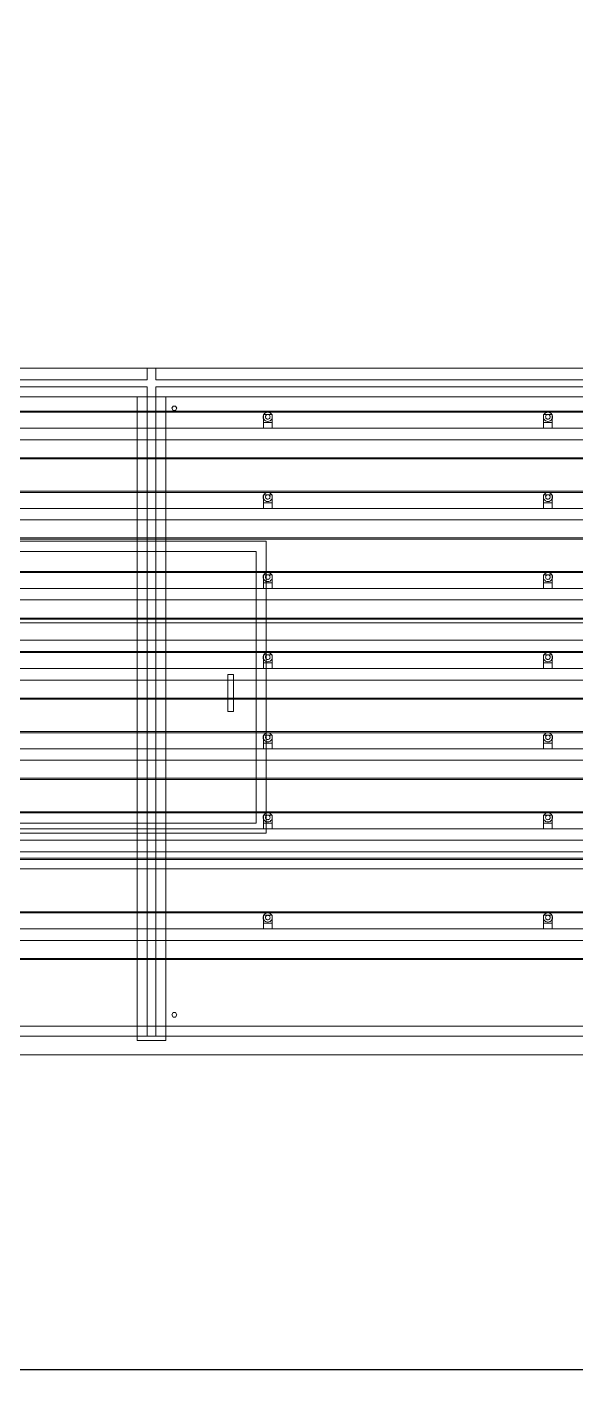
# Model space of a CAD drawing. Header units: millimetres. Extents: x -191664 to 191490, y -197311 to 10263.
# Drawn here: x 9003 to 10923, y -126740 to -122008 of the extents above; entities that cross this region are included whole.
import ezdxf

# ---------------------------------------------------------------- set-up
doc = ezdxf.new("R2010")
doc.units = ezdxf.units.MM
for name, color, linetype, lineweight in [('COTAS_O', 1, 'Continuous', 0), ('DET_secador_lateral', 7, 'Continuous', 0), ('R15_COTAS_TRANSPORTE_P', 1, 'Continuous', 0)]:
    doc.layers.add(name, color=color, linetype=linetype, lineweight=lineweight)
doc.dimstyles.new('PLANTA_20', dxfattribs={"dimtxt": 50, "dimasz": 30, "dimexe": 30, "dimexo": 16, "dimgap": 20, "dimtad": 1, "dimtih": 1, "dimtoh": 1, "dimdec": 1, "dimzin": 0, "dimdsep": 46, "dimcen": 0.09, "dimadec": 0, "dimazin": 0, "dimtfac": 1, "dimtdec": 4, "dimtofl": 0, "dimtmove": 0, "dimatfit": 3, "dimfxl": 1, "dimtolj": 1, "dimtzin": 0, "dimarcsym": 0})

# ---------------------------------------------------------------- blocks, each defined once
blk = doc.blocks.new('*D87')
at = {"layer": 'COTAS_O', "color": 0, "lineweight": -2, "transparency": 16777216}
for p, q in [((1104.7, -126216), (1104.7, -126730)), ((21104.7, -126216), (21104.7, -126730)), ((1134.7, -126700), (21074.7, -126700))]:
    blk.add_line(p, q, dxfattribs=at)
at = {"layer": 'COTAS_O', "color": 0, "transparency": 16777216}
for points in [[(1134.7, -126695), (1134.7, -126705), (1104.7, -126700)], [(21074.7, -126695), (21074.7, -126705), (21104.7, -126700)]]:
    blk.add_solid(points, dxfattribs=at)
at = {"layer": 'Defpoints', "color": 0, "transparency": 16777216}
for p in [(1104.7, -126200), (21104.7, -126200), (21104.7, -126700)]:
    blk.add_point(p, dxfattribs=at)
blk = doc.blocks.new('*D133')
at = {"layer": 'Defpoints', "color": 0, "transparency": 16777216}
for p in [(439.7, -194148), (217.9, -194406.1), (-500, -194490), (-500, -194490), (500, -194490)]:
    blk.add_point(p, dxfattribs=at)
at = {"layer": 'R15_COTAS_TRANSPORTE_P', "color": 0, "lineweight": -2, "transparency": 16777216}
blk.add_arc((-500, -194490), 722.8, 2.3783, 17.6217, dxfattribs=at)
at = {"layer": 'R15_COTAS_TRANSPORTE_P', "color": 0, "transparency": 16777216}
for points in [[(184.1, -194272.8), (193.6, -194269.6), (179.2, -194242.8)], [(227.1, -194459.9), (217.2, -194460.1), (222.8, -194490)]]:
    blk.add_solid(points, dxfattribs=at)

msp = doc.modelspace()

# ---------------------------------------------------------------- linework, layer by layer
at = {"layer": 'DET_secador_lateral', "color": 251, "true_color": 0x536a64}
for p, q in [((1104.71, -123200), (21104.71, -123200)), ((1104.71, -123300), (21104.71, -123300)), ((9388.05, -123300), (9488.05, -123300)), ((9388.05, -123300), (9388.05, -125550)), ((9488.05, -125550), (9488.05, -123300)), ((8869.71, -123805), (9839.71, -123805)), ((9839.71, -124825), (9839.71, -123805)), ((1104.71, -124090), (21104.71, -124090)), ((1104.71, -124150), (21104.71, -124150)), ((8869.71, -124825), (9839.71, -124825)), ((1104.71, -124890), (21104.71, -124890)), ((1104.71, -124950), (21104.71, -124950)), ((1104.71, -125500), (21104.71, -125500)), ((9388.05, -125550), (9488.05, -125550)), ((1104.71, -125600), (21104.71, -125600))]:
    msp.add_line(p, q, dxfattribs=at)
at = {"layer": 'DET_secador_lateral', "color": 9, "true_color": 0xb8c6c1}
for p, q in [((7786.38, -123200), (9423.05, -123200)), ((9423.05, -123240), (9423.05, -123200)), ((9453.05, -123200), (11089.71, -123200)), ((9453.05, -123200), (9453.05, -123240)), ((7786.38, -123240), (9423.05, -123240)), ((9453.05, -123240), (11089.71, -123240)), ((8904.71, -123840), (9804.71, -123840)), ((9804.71, -124790), (9804.71, -123840)), ((8904.71, -124790), (9804.71, -124790)), ((1104.71, -125535), (20854.71, -125535)), ((1104.71, -125600), (20854.71, -125600))]:
    msp.add_line(p, q, dxfattribs=at)
at = {"layer": 'DET_secador_lateral', "color": 254, "true_color": 0xd8e0dc}
for p, q in [((7786.38, -123265), (9423.05, -123265)), ((9423.05, -125535), (9423.05, -123265)), ((9453.05, -123265), (11089.71, -123265)), ((9453.05, -123265), (9453.05, -125535)), ((7786.38, -125535), (9423.05, -125535)), ((9453.05, -125535), (11089.71, -125535))]:
    msp.add_line(p, q, dxfattribs=at)
at = {"layer": 'DET_secador_lateral', "color": 8, "true_color": 0x727f77}
for p, q in [((1554.71, -123350), (20654.71, -123350)), ((1554.71, -123354), (20654.71, -123354)), ((1554.71, -123630), (20654.71, -123630)), ((1554.71, -123634), (20654.71, -123634)), ((1554.71, -123910), (20654.71, -123910)), ((1554.71, -123914), (20654.71, -123914)), ((1554.71, -124190), (20654.71, -124190)), ((1554.71, -124194), (20654.71, -124194)), ((1554.71, -124470), (20654.71, -124470)), ((1554.71, -124474), (20654.71, -124474)), ((1554.71, -124750), (20654.71, -124750)), ((1554.71, -124754), (20654.71, -124754)), ((1554.71, -125100), (20654.71, -125100)), ((1554.71, -125104), (20654.71, -125104))]:
    msp.add_line(p, q, dxfattribs=at)
at = {"layer": 'DET_secador_lateral', "color": 43, "true_color": 0xe7bf45}
for p, q in [((9509.05, -123340), (9513.55, -123332.21)), ((9513.55, -123347.79), (9509.05, -123340)), ((9513.55, -123332.21), (9522.55, -123332.21)), ((9522.55, -123347.79), (9513.55, -123347.79)), ((9522.55, -123332.21), (9527.05, -123340)), ((9527.05, -123340), (9522.55, -123347.79)), ((9509.05, -125460), (9513.55, -125452.21)), ((9513.55, -125467.79), (9509.05, -125460)), ((9513.55, -125452.21), (9522.55, -125452.21)), ((9522.55, -125467.79), (9513.55, -125467.79)), ((9522.55, -125452.21), (9527.05, -125460)), ((9527.05, -125460), (9522.55, -125467.79))]:
    msp.add_line(p, q, dxfattribs=at)
at = {"layer": 'DET_secador_lateral', "color": 253, "true_color": 0xa4b0b5}
for p, q in [((9833.4, -123358.69), (9830.86, -123362)), ((9836.71, -123356.14), (9833.4, -123358.69)), ((9840.57, -123354.55), (9836.71, -123356.14)), ((9844.71, -123354), (9840.57, -123354.55)), ((9848.85, -123354.55), (9844.71, -123354)), ((9852.71, -123356.14), (9848.85, -123354.55)), ((9856.03, -123358.69), (9852.71, -123356.14)), ((9858.57, -123362), (9856.03, -123358.69)), ((10813.4, -123358.69), (10810.86, -123362)), ((10816.71, -123356.14), (10813.4, -123358.69)), ((10820.57, -123354.55), (10816.71, -123356.14)), ((10824.71, -123354), (10820.57, -123354.55)), ((10828.85, -123354.55), (10824.71, -123354)), ((10832.71, -123356.14), (10828.85, -123354.55)), ((10836.03, -123358.69), (10832.71, -123356.14)), ((10838.57, -123362), (10836.03, -123358.69)), ((9829.26, -123365.86), (9828.71, -123370)), ((9828.71, -123370), (9829.26, -123374.14)), ((9830.86, -123362), (9829.26, -123365.86)), ((9829.26, -123374.14), (9830.86, -123378)), ((9830.86, -123378), (9833.4, -123381.31)), ((9833.4, -123381.31), (9836.71, -123383.86)), ((9836.98, -123367.93), (9836.71, -123370)), ((9836.71, -123370), (9836.98, -123372.07)), ((9836.71, -123383.86), (9840.57, -123385.45)), ((9837.78, -123366), (9836.98, -123367.93)), ((9836.98, -123372.07), (9837.78, -123374)), ((9839.06, -123364.34), (9837.78, -123366)), ((9837.78, -123374), (9839.06, -123375.66)), ((9840.71, -123363.07), (9839.06, -123364.34)), ((9839.06, -123375.66), (9840.71, -123376.93)), ((9840.57, -123385.45), (9844.71, -123386)), ((9842.64, -123362.27), (9840.71, -123363.07)), ((9840.71, -123376.93), (9842.64, -123377.73)), ((9844.71, -123362), (9842.64, -123362.27)), ((9842.64, -123377.73), (9844.71, -123378)), ((9846.78, -123362.27), (9844.71, -123362)), ((9844.71, -123378), (9846.78, -123377.73)), ((9844.71, -123386), (9848.85, -123385.45)), ((9848.71, -123363.07), (9846.78, -123362.27)), ((9846.78, -123377.73), (9848.71, -123376.93)), ((9850.37, -123364.34), (9848.71, -123363.07)), ((9848.71, -123376.93), (9850.37, -123375.66)), ((9848.85, -123385.45), (9852.71, -123383.86)), ((9851.64, -123366), (9850.37, -123364.34)), ((9850.37, -123375.66), (9851.64, -123374)), ((9852.44, -123367.93), (9851.64, -123366)), ((9851.64, -123374), (9852.44, -123372.07)), ((9852.71, -123370), (9852.44, -123367.93)), ((9852.44, -123372.07), (9852.71, -123370)), ((9852.71, -123383.86), (9856.03, -123381.31)), ((9856.03, -123381.31), (9858.57, -123378)), ((9860.17, -123365.86), (9858.57, -123362)), ((9858.57, -123378), (9860.17, -123374.14)), ((9860.71, -123370), (9860.17, -123365.86)), ((9860.17, -123374.14), (9860.71, -123370)), ((10809.26, -123365.86), (10808.71, -123370)), ((10808.71, -123370), (10809.26, -123374.14)), ((10810.86, -123362), (10809.26, -123365.86)), ((10809.26, -123374.14), (10810.86, -123378)), ((10810.86, -123378), (10813.4, -123381.31)), ((10813.4, -123381.31), (10816.71, -123383.86)), ((10816.98, -123367.93), (10816.71, -123370)), ((10816.71, -123370), (10816.98, -123372.07)), ((10816.71, -123383.86), (10820.57, -123385.45)), ((10817.78, -123366), (10816.98, -123367.93)), ((10816.98, -123372.07), (10817.78, -123374)), ((10819.06, -123364.34), (10817.78, -123366)), ((10817.78, -123374), (10819.06, -123375.66)), ((10820.71, -123363.07), (10819.06, -123364.34)), ((10819.06, -123375.66), (10820.71, -123376.93)), ((10820.57, -123385.45), (10824.71, -123386)), ((10822.64, -123362.27), (10820.71, -123363.07)), ((10820.71, -123376.93), (10822.64, -123377.73)), ((10824.71, -123362), (10822.64, -123362.27)), ((10822.64, -123377.73), (10824.71, -123378)), ((10826.78, -123362.27), (10824.71, -123362)), ((10824.71, -123378), (10826.78, -123377.73)), ((10824.71, -123386), (10828.85, -123385.45)), ((10828.71, -123363.07), (10826.78, -123362.27)), ((10826.78, -123377.73), (10828.71, -123376.93)), ((10830.37, -123364.34), (10828.71, -123363.07)), ((10828.71, -123376.93), (10830.37, -123375.66)), ((10828.85, -123385.45), (10832.71, -123383.86)), ((10831.64, -123366), (10830.37, -123364.34)), ((10830.37, -123375.66), (10831.64, -123374)), ((10832.44, -123367.93), (10831.64, -123366)), ((10831.64, -123374), (10832.44, -123372.07)), ((10832.71, -123370), (10832.44, -123367.93)), ((10832.44, -123372.07), (10832.71, -123370)), ((10832.71, -123383.86), (10836.03, -123381.31)), ((10836.03, -123381.31), (10838.57, -123378)), ((10840.17, -123365.86), (10838.57, -123362)), ((10838.57, -123378), (10840.17, -123374.14)), ((10840.71, -123370), (10840.17, -123365.86)), ((10840.17, -123374.14), (10840.71, -123370)), ((9830.86, -123642), (9829.26, -123645.86)), ((9833.4, -123638.69), (9830.86, -123642)), ((9836.71, -123636.14), (9833.4, -123638.69)), ((9840.57, -123634.55), (9836.71, -123636.14)), ((9839.06, -123644.34), (9837.78, -123646)), ((9840.71, -123643.07), (9839.06, -123644.34)), ((9844.71, -123634), (9840.57, -123634.55)), ((9842.64, -123642.27), (9840.71, -123643.07)), ((9844.71, -123642), (9842.64, -123642.27)), ((9848.85, -123634.55), (9844.71, -123634)), ((9846.78, -123642.27), (9844.71, -123642)), ((9848.71, -123643.07), (9846.78, -123642.27)), ((9850.37, -123644.34), (9848.71, -123643.07)), ((9852.71, -123636.14), (9848.85, -123634.55)), ((9851.64, -123646), (9850.37, -123644.34)), ((9856.03, -123638.69), (9852.71, -123636.14)), ((9858.57, -123642), (9856.03, -123638.69)), ((9860.17, -123645.86), (9858.57, -123642)), ((10810.86, -123642), (10809.26, -123645.86)), ((10813.4, -123638.69), (10810.86, -123642)), ((10816.71, -123636.14), (10813.4, -123638.69)), ((10820.57, -123634.55), (10816.71, -123636.14)), ((10819.06, -123644.34), (10817.78, -123646)), ((10820.71, -123643.07), (10819.06, -123644.34)), ((10824.71, -123634), (10820.57, -123634.55)), ((10822.64, -123642.27), (10820.71, -123643.07)), ((10824.71, -123642), (10822.64, -123642.27)), ((10828.85, -123634.55), (10824.71, -123634)), ((10826.78, -123642.27), (10824.71, -123642)), ((10828.71, -123643.07), (10826.78, -123642.27)), ((10830.37, -123644.34), (10828.71, -123643.07)), ((10832.71, -123636.14), (10828.85, -123634.55)), ((10831.64, -123646), (10830.37, -123644.34)), ((10836.03, -123638.69), (10832.71, -123636.14)), ((10838.57, -123642), (10836.03, -123638.69)), ((10840.17, -123645.86), (10838.57, -123642)), ((9829.26, -123645.86), (9828.71, -123650)), ((9828.71, -123650), (9829.26, -123654.14)), ((9829.26, -123654.14), (9830.86, -123658)), ((9830.86, -123658), (9833.4, -123661.31)), ((9833.4, -123661.31), (9836.71, -123663.86)), ((9836.98, -123647.93), (9836.71, -123650)), ((9836.71, -123650), (9836.98, -123652.07)), ((9836.71, -123663.86), (9840.57, -123665.45)), ((9837.78, -123646), (9836.98, -123647.93)), ((9836.98, -123652.07), (9837.78, -123654)), ((9837.78, -123654), (9839.06, -123655.66)), ((9839.06, -123655.66), (9840.71, -123656.93)), ((9840.57, -123665.45), (9844.71, -123666)), ((9840.71, -123656.93), (9842.64, -123657.73)), ((9842.64, -123657.73), (9844.71, -123658)), ((9844.71, -123658), (9846.78, -123657.73)), ((9844.71, -123666), (9848.85, -123665.45)), ((9846.78, -123657.73), (9848.71, -123656.93)), ((9848.71, -123656.93), (9850.37, -123655.66)), ((9848.85, -123665.45), (9852.71, -123663.86)), ((9850.37, -123655.66), (9851.64, -123654)), ((9852.44, -123647.93), (9851.64, -123646)), ((9851.64, -123654), (9852.44, -123652.07)), ((9852.71, -123650), (9852.44, -123647.93)), ((9852.44, -123652.07), (9852.71, -123650)), ((9852.71, -123663.86), (9856.03, -123661.31)), ((9856.03, -123661.31), (9858.57, -123658)), ((9858.57, -123658), (9860.17, -123654.14)), ((9860.71, -123650), (9860.17, -123645.86)), ((9860.17, -123654.14), (9860.71, -123650)), ((10809.26, -123645.86), (10808.71, -123650)), ((10808.71, -123650), (10809.26, -123654.14)), ((10809.26, -123654.14), (10810.86, -123658)), ((10810.86, -123658), (10813.4, -123661.31)), ((10813.4, -123661.31), (10816.71, -123663.86)), ((10816.98, -123647.93), (10816.71, -123650)), ((10816.71, -123650), (10816.98, -123652.07)), ((10816.71, -123663.86), (10820.57, -123665.45)), ((10817.78, -123646), (10816.98, -123647.93)), ((10816.98, -123652.07), (10817.78, -123654)), ((10817.78, -123654), (10819.06, -123655.66)), ((10819.06, -123655.66), (10820.71, -123656.93)), ((10820.57, -123665.45), (10824.71, -123666)), ((10820.71, -123656.93), (10822.64, -123657.73)), ((10822.64, -123657.73), (10824.71, -123658)), ((10824.71, -123658), (10826.78, -123657.73)), ((10824.71, -123666), (10828.85, -123665.45)), ((10826.78, -123657.73), (10828.71, -123656.93)), ((10828.71, -123656.93), (10830.37, -123655.66)), ((10828.85, -123665.45), (10832.71, -123663.86)), ((10830.37, -123655.66), (10831.64, -123654)), ((10832.44, -123647.93), (10831.64, -123646)), ((10831.64, -123654), (10832.44, -123652.07)), ((10832.71, -123650), (10832.44, -123647.93)), ((10832.44, -123652.07), (10832.71, -123650)), ((10832.71, -123663.86), (10836.03, -123661.31)), ((10836.03, -123661.31), (10838.57, -123658)), ((10838.57, -123658), (10840.17, -123654.14)), ((10840.71, -123650), (10840.17, -123645.86)), ((10840.17, -123654.14), (10840.71, -123650)), ((9829.26, -123925.86), (9828.71, -123930)), ((9830.86, -123922), (9829.26, -123925.86)), ((9833.4, -123918.69), (9830.86, -123922)), ((9836.71, -123916.14), (9833.4, -123918.69)), ((9840.57, -123914.55), (9836.71, -123916.14)), ((9836.98, -123927.93), (9836.71, -123930)), ((9837.78, -123926), (9836.98, -123927.93)), ((9839.06, -123924.34), (9837.78, -123926)), ((9840.71, -123923.07), (9839.06, -123924.34)), ((9844.71, -123914), (9840.57, -123914.55)), ((9842.64, -123922.27), (9840.71, -123923.07)), ((9844.71, -123922), (9842.64, -123922.27)), ((9848.85, -123914.55), (9844.71, -123914)), ((9846.78, -123922.27), (9844.71, -123922)), ((9848.71, -123923.07), (9846.78, -123922.27)), ((9850.37, -123924.34), (9848.71, -123923.07)), ((9852.71, -123916.14), (9848.85, -123914.55)), ((9851.64, -123926), (9850.37, -123924.34)), ((9852.44, -123927.93), (9851.64, -123926)), ((9852.71, -123930), (9852.44, -123927.93)), ((9856.03, -123918.69), (9852.71, -123916.14)), ((9858.57, -123922), (9856.03, -123918.69)), ((9860.17, -123925.86), (9858.57, -123922)), ((9860.71, -123930), (9860.17, -123925.86)), ((10809.26, -123925.86), (10808.71, -123930)), ((10810.86, -123922), (10809.26, -123925.86)), ((10813.4, -123918.69), (10810.86, -123922)), ((10816.71, -123916.14), (10813.4, -123918.69)), ((10820.57, -123914.55), (10816.71, -123916.14)), ((10816.98, -123927.93), (10816.71, -123930)), ((10817.78, -123926), (10816.98, -123927.93)), ((10819.06, -123924.34), (10817.78, -123926)), ((10820.71, -123923.07), (10819.06, -123924.34)), ((10824.71, -123914), (10820.57, -123914.55)), ((10822.64, -123922.27), (10820.71, -123923.07)), ((10824.71, -123922), (10822.64, -123922.27)), ((10828.85, -123914.55), (10824.71, -123914)), ((10826.78, -123922.27), (10824.71, -123922)), ((10828.71, -123923.07), (10826.78, -123922.27)), ((10830.37, -123924.34), (10828.71, -123923.07)), ((10832.71, -123916.14), (10828.85, -123914.55)), ((10831.64, -123926), (10830.37, -123924.34)), ((10832.44, -123927.93), (10831.64, -123926)), ((10832.71, -123930), (10832.44, -123927.93)), ((10836.03, -123918.69), (10832.71, -123916.14)), ((10838.57, -123922), (10836.03, -123918.69)), ((10840.17, -123925.86), (10838.57, -123922)), ((10840.71, -123930), (10840.17, -123925.86)), ((9828.71, -123930), (9829.26, -123934.14)), ((9829.26, -123934.14), (9830.86, -123938)), ((9830.86, -123938), (9833.4, -123941.31)), ((9833.4, -123941.31), (9836.71, -123943.86)), ((9836.71, -123930), (9836.98, -123932.07)), ((9836.71, -123943.86), (9840.57, -123945.45)), ((9836.98, -123932.07), (9837.78, -123934)), ((9837.78, -123934), (9839.06, -123935.66)), ((9839.06, -123935.66), (9840.71, -123936.93)), ((9840.57, -123945.45), (9844.71, -123946)), ((9840.71, -123936.93), (9842.64, -123937.73)), ((9842.64, -123937.73), (9844.71, -123938)), ((9844.71, -123938), (9846.78, -123937.73)), ((9844.71, -123946), (9848.85, -123945.45)), ((9846.78, -123937.73), (9848.71, -123936.93)), ((9848.71, -123936.93), (9850.37, -123935.66)), ((9848.85, -123945.45), (9852.71, -123943.86)), ((9850.37, -123935.66), (9851.64, -123934)), ((9851.64, -123934), (9852.44, -123932.07)), ((9852.44, -123932.07), (9852.71, -123930)), ((9852.71, -123943.86), (9856.03, -123941.31)), ((9856.03, -123941.31), (9858.57, -123938)), ((9858.57, -123938), (9860.17, -123934.14)), ((9860.17, -123934.14), (9860.71, -123930)), ((10808.71, -123930), (10809.26, -123934.14)), ((10809.26, -123934.14), (10810.86, -123938)), ((10810.86, -123938), (10813.4, -123941.31)), ((10813.4, -123941.31), (10816.71, -123943.86)), ((10816.71, -123930), (10816.98, -123932.07)), ((10816.71, -123943.86), (10820.57, -123945.45)), ((10816.98, -123932.07), (10817.78, -123934)), ((10817.78, -123934), (10819.06, -123935.66)), ((10819.06, -123935.66), (10820.71, -123936.93)), ((10820.57, -123945.45), (10824.71, -123946)), ((10820.71, -123936.93), (10822.64, -123937.73)), ((10822.64, -123937.73), (10824.71, -123938)), ((10824.71, -123938), (10826.78, -123937.73)), ((10824.71, -123946), (10828.85, -123945.45)), ((10826.78, -123937.73), (10828.71, -123936.93)), ((10828.71, -123936.93), (10830.37, -123935.66)), ((10828.85, -123945.45), (10832.71, -123943.86)), ((10830.37, -123935.66), (10831.64, -123934)), ((10831.64, -123934), (10832.44, -123932.07)), ((10832.44, -123932.07), (10832.71, -123930)), ((10832.71, -123943.86), (10836.03, -123941.31)), ((10836.03, -123941.31), (10838.57, -123938)), ((10838.57, -123938), (10840.17, -123934.14)), ((10840.17, -123934.14), (10840.71, -123930)), ((9829.26, -124205.86), (9828.71, -124210)), ((9828.71, -124210), (9829.26, -124214.14)), ((9830.86, -124202), (9829.26, -124205.86)), ((9833.4, -124198.69), (9830.86, -124202)), ((9836.71, -124196.14), (9833.4, -124198.69)), ((9840.57, -124194.55), (9836.71, -124196.14)), ((9836.98, -124207.93), (9836.71, -124210)), ((9836.71, -124210), (9836.98, -124212.07)), ((9837.78, -124206), (9836.98, -124207.93)), ((9836.98, -124212.07), (9837.78, -124214)), ((9839.06, -124204.34), (9837.78, -124206)), ((9840.71, -124203.07), (9839.06, -124204.34)), ((9844.71, -124194), (9840.57, -124194.55)), ((9842.64, -124202.27), (9840.71, -124203.07)), ((9844.71, -124202), (9842.64, -124202.27)), ((9848.85, -124194.55), (9844.71, -124194)), ((9846.78, -124202.27), (9844.71, -124202)), ((9848.71, -124203.07), (9846.78, -124202.27)), ((9850.37, -124204.34), (9848.71, -124203.07)), ((9852.71, -124196.14), (9848.85, -124194.55)), ((9851.64, -124206), (9850.37, -124204.34)), ((9852.44, -124207.93), (9851.64, -124206)), ((9851.64, -124214), (9852.44, -124212.07)), ((9852.71, -124210), (9852.44, -124207.93)), ((9852.44, -124212.07), (9852.71, -124210)), ((9856.03, -124198.69), (9852.71, -124196.14)), ((9858.57, -124202), (9856.03, -124198.69)), ((9860.17, -124205.86), (9858.57, -124202)), ((9860.71, -124210), (9860.17, -124205.86)), ((9860.17, -124214.14), (9860.71, -124210)), ((10809.26, -124205.86), (10808.71, -124210)), ((10808.71, -124210), (10809.26, -124214.14)), ((10810.86, -124202), (10809.26, -124205.86)), ((10813.4, -124198.69), (10810.86, -124202)), ((10816.71, -124196.14), (10813.4, -124198.69)), ((10820.57, -124194.55), (10816.71, -124196.14)), ((10816.98, -124207.93), (10816.71, -124210)), ((10816.71, -124210), (10816.98, -124212.07)), ((10817.78, -124206), (10816.98, -124207.93)), ((10816.98, -124212.07), (10817.78, -124214)), ((10819.06, -124204.34), (10817.78, -124206)), ((10820.71, -124203.07), (10819.06, -124204.34)), ((10824.71, -124194), (10820.57, -124194.55)), ((10822.64, -124202.27), (10820.71, -124203.07)), ((10824.71, -124202), (10822.64, -124202.27)), ((10828.85, -124194.55), (10824.71, -124194)), ((10826.78, -124202.27), (10824.71, -124202)), ((10828.71, -124203.07), (10826.78, -124202.27)), ((10830.37, -124204.34), (10828.71, -124203.07)), ((10832.71, -124196.14), (10828.85, -124194.55)), ((10831.64, -124206), (10830.37, -124204.34)), ((10832.44, -124207.93), (10831.64, -124206)), ((10831.64, -124214), (10832.44, -124212.07)), ((10832.71, -124210), (10832.44, -124207.93)), ((10832.44, -124212.07), (10832.71, -124210)), ((10836.03, -124198.69), (10832.71, -124196.14)), ((10838.57, -124202), (10836.03, -124198.69)), ((10840.17, -124205.86), (10838.57, -124202)), ((10840.71, -124210), (10840.17, -124205.86)), ((10840.17, -124214.14), (10840.71, -124210)), ((9829.26, -124214.14), (9830.86, -124218)), ((9830.86, -124218), (9833.4, -124221.31)), ((9833.4, -124221.31), (9836.71, -124223.86)), ((9836.71, -124223.86), (9840.57, -124225.45)), ((9837.78, -124214), (9839.06, -124215.66)), ((9839.06, -124215.66), (9840.71, -124216.93)), ((9840.57, -124225.45), (9844.71, -124226)), ((9840.71, -124216.93), (9842.64, -124217.73)), ((9842.64, -124217.73), (9844.71, -124218)), ((9844.71, -124218), (9846.78, -124217.73)), ((9844.71, -124226), (9848.85, -124225.45)), ((9846.78, -124217.73), (9848.71, -124216.93)), ((9848.71, -124216.93), (9850.37, -124215.66)), ((9848.85, -124225.45), (9852.71, -124223.86)), ((9850.37, -124215.66), (9851.64, -124214)), ((9852.71, -124223.86), (9856.03, -124221.31)), ((9856.03, -124221.31), (9858.57, -124218)), ((9858.57, -124218), (9860.17, -124214.14)), ((10809.26, -124214.14), (10810.86, -124218)), ((10810.86, -124218), (10813.4, -124221.31)), ((10813.4, -124221.31), (10816.71, -124223.86)), ((10816.71, -124223.86), (10820.57, -124225.45)), ((10817.78, -124214), (10819.06, -124215.66)), ((10819.06, -124215.66), (10820.71, -124216.93)), ((10820.57, -124225.45), (10824.71, -124226)), ((10820.71, -124216.93), (10822.64, -124217.73)), ((10822.64, -124217.73), (10824.71, -124218)), ((10824.71, -124218), (10826.78, -124217.73)), ((10824.71, -124226), (10828.85, -124225.45)), ((10826.78, -124217.73), (10828.71, -124216.93)), ((10828.71, -124216.93), (10830.37, -124215.66)), ((10828.85, -124225.45), (10832.71, -124223.86)), ((10830.37, -124215.66), (10831.64, -124214)), ((10832.71, -124223.86), (10836.03, -124221.31)), ((10836.03, -124221.31), (10838.57, -124218)), ((10838.57, -124218), (10840.17, -124214.14)), ((9829.26, -124485.86), (9828.71, -124490)), ((9828.71, -124490), (9829.26, -124494.14)), ((9830.86, -124482), (9829.26, -124485.86)), ((9829.26, -124494.14), (9830.86, -124498)), ((9833.4, -124478.69), (9830.86, -124482)), ((9836.71, -124476.14), (9833.4, -124478.69)), ((9840.57, -124474.55), (9836.71, -124476.14)), ((9836.98, -124487.93), (9836.71, -124490)), ((9836.71, -124490), (9836.98, -124492.07)), ((9837.78, -124486), (9836.98, -124487.93)), ((9836.98, -124492.07), (9837.78, -124494)), ((9839.06, -124484.34), (9837.78, -124486)), ((9837.78, -124494), (9839.06, -124495.66)), ((9840.71, -124483.07), (9839.06, -124484.34)), ((9839.06, -124495.66), (9840.71, -124496.93)), ((9844.71, -124474), (9840.57, -124474.55)), ((9842.64, -124482.27), (9840.71, -124483.07)), ((9840.71, -124496.93), (9842.64, -124497.73)), ((9844.71, -124482), (9842.64, -124482.27)), ((9848.85, -124474.55), (9844.71, -124474)), ((9846.78, -124482.27), (9844.71, -124482)), ((9848.71, -124483.07), (9846.78, -124482.27)), ((9846.78, -124497.73), (9848.71, -124496.93)), ((9850.37, -124484.34), (9848.71, -124483.07)), ((9848.71, -124496.93), (9850.37, -124495.66)), ((9852.71, -124476.14), (9848.85, -124474.55)), ((9851.64, -124486), (9850.37, -124484.34)), ((9850.37, -124495.66), (9851.64, -124494)), ((9852.44, -124487.93), (9851.64, -124486)), ((9851.64, -124494), (9852.44, -124492.07)), ((9852.71, -124490), (9852.44, -124487.93)), ((9852.44, -124492.07), (9852.71, -124490)), ((9856.03, -124478.69), (9852.71, -124476.14)), ((9858.57, -124482), (9856.03, -124478.69)), ((9860.17, -124485.86), (9858.57, -124482)), ((9858.57, -124498), (9860.17, -124494.14)), ((9860.71, -124490), (9860.17, -124485.86)), ((9860.17, -124494.14), (9860.71, -124490)), ((10809.26, -124485.86), (10808.71, -124490)), ((10808.71, -124490), (10809.26, -124494.14)), ((10810.86, -124482), (10809.26, -124485.86)), ((10809.26, -124494.14), (10810.86, -124498)), ((10813.4, -124478.69), (10810.86, -124482)), ((10816.71, -124476.14), (10813.4, -124478.69)), ((10820.57, -124474.55), (10816.71, -124476.14)), ((10816.98, -124487.93), (10816.71, -124490)), ((10816.71, -124490), (10816.98, -124492.07)), ((10817.78, -124486), (10816.98, -124487.93)), ((10816.98, -124492.07), (10817.78, -124494)), ((10819.06, -124484.34), (10817.78, -124486)), ((10817.78, -124494), (10819.06, -124495.66)), ((10820.71, -124483.07), (10819.06, -124484.34)), ((10819.06, -124495.66), (10820.71, -124496.93)), ((10824.71, -124474), (10820.57, -124474.55)), ((10822.64, -124482.27), (10820.71, -124483.07)), ((10820.71, -124496.93), (10822.64, -124497.73)), ((10824.71, -124482), (10822.64, -124482.27)), ((10828.85, -124474.55), (10824.71, -124474)), ((10826.78, -124482.27), (10824.71, -124482)), ((10828.71, -124483.07), (10826.78, -124482.27)), ((10826.78, -124497.73), (10828.71, -124496.93)), ((10830.37, -124484.34), (10828.71, -124483.07)), ((10828.71, -124496.93), (10830.37, -124495.66)), ((10832.71, -124476.14), (10828.85, -124474.55)), ((10831.64, -124486), (10830.37, -124484.34)), ((10830.37, -124495.66), (10831.64, -124494)), ((10832.44, -124487.93), (10831.64, -124486)), ((10831.64, -124494), (10832.44, -124492.07)), ((10832.71, -124490), (10832.44, -124487.93)), ((10832.44, -124492.07), (10832.71, -124490)), ((10836.03, -124478.69), (10832.71, -124476.14)), ((10838.57, -124482), (10836.03, -124478.69)), ((10840.17, -124485.86), (10838.57, -124482)), ((10838.57, -124498), (10840.17, -124494.14)), ((10840.71, -124490), (10840.17, -124485.86)), ((10840.17, -124494.14), (10840.71, -124490)), ((9830.86, -124498), (9833.4, -124501.31)), ((9833.4, -124501.31), (9836.71, -124503.86)), ((9836.71, -124503.86), (9840.57, -124505.45)), ((9840.57, -124505.45), (9844.71, -124506)), ((9842.64, -124497.73), (9844.71, -124498)), ((9844.71, -124498), (9846.78, -124497.73)), ((9844.71, -124506), (9848.85, -124505.45)), ((9848.85, -124505.45), (9852.71, -124503.86)), ((9852.71, -124503.86), (9856.03, -124501.31)), ((9856.03, -124501.31), (9858.57, -124498)), ((10810.86, -124498), (10813.4, -124501.31)), ((10813.4, -124501.31), (10816.71, -124503.86)), ((10816.71, -124503.86), (10820.57, -124505.45)), ((10820.57, -124505.45), (10824.71, -124506)), ((10822.64, -124497.73), (10824.71, -124498)), ((10824.71, -124498), (10826.78, -124497.73)), ((10824.71, -124506), (10828.85, -124505.45)), ((10828.85, -124505.45), (10832.71, -124503.86)), ((10832.71, -124503.86), (10836.03, -124501.31)), ((10836.03, -124501.31), (10838.57, -124498)), ((9829.26, -124765.86), (9828.71, -124770)), ((9828.71, -124770), (9829.26, -124774.14)), ((9830.86, -124762), (9829.26, -124765.86)), ((9829.26, -124774.14), (9830.86, -124778)), ((9833.4, -124758.69), (9830.86, -124762)), ((9830.86, -124778), (9833.4, -124781.31)), ((9836.71, -124756.14), (9833.4, -124758.69)), ((9833.4, -124781.31), (9836.71, -124783.86)), ((9840.57, -124754.55), (9836.71, -124756.14)), ((9836.98, -124767.93), (9836.71, -124770)), ((9836.71, -124770), (9836.98, -124772.07)), ((9837.78, -124766), (9836.98, -124767.93)), ((9836.98, -124772.07), (9837.78, -124774)), ((9839.06, -124764.34), (9837.78, -124766)), ((9837.78, -124774), (9839.06, -124775.66)), ((9840.71, -124763.07), (9839.06, -124764.34)), ((9839.06, -124775.66), (9840.71, -124776.93)), ((9844.71, -124754), (9840.57, -124754.55)), ((9842.64, -124762.27), (9840.71, -124763.07)), ((9840.71, -124776.93), (9842.64, -124777.73)), ((9844.71, -124762), (9842.64, -124762.27)), ((9842.64, -124777.73), (9844.71, -124778)), ((9848.85, -124754.55), (9844.71, -124754)), ((9846.78, -124762.27), (9844.71, -124762)), ((9844.71, -124778), (9846.78, -124777.73)), ((9848.71, -124763.07), (9846.78, -124762.27)), ((9846.78, -124777.73), (9848.71, -124776.93)), ((9850.37, -124764.34), (9848.71, -124763.07)), ((9848.71, -124776.93), (9850.37, -124775.66)), ((9852.71, -124756.14), (9848.85, -124754.55)), ((9851.64, -124766), (9850.37, -124764.34)), ((9850.37, -124775.66), (9851.64, -124774)), ((9852.44, -124767.93), (9851.64, -124766)), ((9851.64, -124774), (9852.44, -124772.07)), ((9852.71, -124770), (9852.44, -124767.93)), ((9852.44, -124772.07), (9852.71, -124770)), ((9856.03, -124758.69), (9852.71, -124756.14)), ((9852.71, -124783.86), (9856.03, -124781.31)), ((9858.57, -124762), (9856.03, -124758.69)), ((9856.03, -124781.31), (9858.57, -124778)), ((9860.17, -124765.86), (9858.57, -124762)), ((9858.57, -124778), (9860.17, -124774.14)), ((9860.71, -124770), (9860.17, -124765.86)), ((9860.17, -124774.14), (9860.71, -124770)), ((10809.26, -124765.86), (10808.71, -124770)), ((10808.71, -124770), (10809.26, -124774.14)), ((10810.86, -124762), (10809.26, -124765.86)), ((10809.26, -124774.14), (10810.86, -124778)), ((10813.4, -124758.69), (10810.86, -124762)), ((10810.86, -124778), (10813.4, -124781.31)), ((10816.71, -124756.14), (10813.4, -124758.69)), ((10813.4, -124781.31), (10816.71, -124783.86)), ((10820.57, -124754.55), (10816.71, -124756.14)), ((10816.98, -124767.93), (10816.71, -124770)), ((10816.71, -124770), (10816.98, -124772.07)), ((10817.78, -124766), (10816.98, -124767.93)), ((10816.98, -124772.07), (10817.78, -124774)), ((10819.06, -124764.34), (10817.78, -124766)), ((10817.78, -124774), (10819.06, -124775.66)), ((10820.71, -124763.07), (10819.06, -124764.34)), ((10819.06, -124775.66), (10820.71, -124776.93)), ((10824.71, -124754), (10820.57, -124754.55)), ((10822.64, -124762.27), (10820.71, -124763.07)), ((10820.71, -124776.93), (10822.64, -124777.73)), ((10824.71, -124762), (10822.64, -124762.27)), ((10822.64, -124777.73), (10824.71, -124778)), ((10828.85, -124754.55), (10824.71, -124754)), ((10826.78, -124762.27), (10824.71, -124762)), ((10824.71, -124778), (10826.78, -124777.73)), ((10828.71, -124763.07), (10826.78, -124762.27)), ((10826.78, -124777.73), (10828.71, -124776.93)), ((10830.37, -124764.34), (10828.71, -124763.07)), ((10828.71, -124776.93), (10830.37, -124775.66)), ((10832.71, -124756.14), (10828.85, -124754.55)), ((10831.64, -124766), (10830.37, -124764.34)), ((10830.37, -124775.66), (10831.64, -124774)), ((10832.44, -124767.93), (10831.64, -124766)), ((10831.64, -124774), (10832.44, -124772.07)), ((10832.71, -124770), (10832.44, -124767.93)), ((10832.44, -124772.07), (10832.71, -124770)), ((10836.03, -124758.69), (10832.71, -124756.14)), ((10832.71, -124783.86), (10836.03, -124781.31)), ((10838.57, -124762), (10836.03, -124758.69)), ((10836.03, -124781.31), (10838.57, -124778)), ((10840.17, -124765.86), (10838.57, -124762)), ((10838.57, -124778), (10840.17, -124774.14)), ((10840.71, -124770), (10840.17, -124765.86)), ((10840.17, -124774.14), (10840.71, -124770)), ((9836.71, -124783.86), (9840.57, -124785.45)), ((9840.57, -124785.45), (9844.71, -124786)), ((9844.71, -124786), (9848.85, -124785.45)), ((9848.85, -124785.45), (9852.71, -124783.86)), ((10816.71, -124783.86), (10820.57, -124785.45)), ((10820.57, -124785.45), (10824.71, -124786)), ((10824.71, -124786), (10828.85, -124785.45)), ((10828.85, -124785.45), (10832.71, -124783.86)), ((9830.86, -125112), (9829.26, -125115.86)), ((9833.4, -125108.69), (9830.86, -125112)), ((9836.71, -125106.14), (9833.4, -125108.69)), ((9840.57, -125104.55), (9836.71, -125106.14)), ((9844.71, -125104), (9840.57, -125104.55)), ((9842.64, -125112.27), (9840.71, -125113.07)), ((9844.71, -125112), (9842.64, -125112.27)), ((9848.85, -125104.55), (9844.71, -125104)), ((9846.78, -125112.27), (9844.71, -125112)), ((9848.71, -125113.07), (9846.78, -125112.27)), ((9852.71, -125106.14), (9848.85, -125104.55)), ((9856.03, -125108.69), (9852.71, -125106.14)), ((9858.57, -125112), (9856.03, -125108.69)), ((9860.17, -125115.86), (9858.57, -125112)), ((10810.86, -125112), (10809.26, -125115.86)), ((10813.4, -125108.69), (10810.86, -125112)), ((10816.71, -125106.14), (10813.4, -125108.69)), ((10820.57, -125104.55), (10816.71, -125106.14)), ((10824.71, -125104), (10820.57, -125104.55)), ((10822.64, -125112.27), (10820.71, -125113.07)), ((10824.71, -125112), (10822.64, -125112.27)), ((10828.85, -125104.55), (10824.71, -125104)), ((10826.78, -125112.27), (10824.71, -125112)), ((10828.71, -125113.07), (10826.78, -125112.27)), ((10832.71, -125106.14), (10828.85, -125104.55)), ((10836.03, -125108.69), (10832.71, -125106.14)), ((10838.57, -125112), (10836.03, -125108.69)), ((10840.17, -125115.86), (10838.57, -125112)), ((9829.26, -125115.86), (9828.71, -125120)), ((9828.71, -125120), (9829.26, -125124.14)), ((9829.26, -125124.14), (9830.86, -125128)), ((9830.86, -125128), (9833.4, -125131.31)), ((9833.4, -125131.31), (9836.71, -125133.86)), ((9836.98, -125117.93), (9836.71, -125120)), ((9836.71, -125120), (9836.98, -125122.07)), ((9836.71, -125133.86), (9840.57, -125135.45)), ((9837.78, -125116), (9836.98, -125117.93)), ((9836.98, -125122.07), (9837.78, -125124)), ((9839.06, -125114.34), (9837.78, -125116)), ((9837.78, -125124), (9839.06, -125125.66)), ((9840.71, -125113.07), (9839.06, -125114.34)), ((9839.06, -125125.66), (9840.71, -125126.93)), ((9840.57, -125135.45), (9844.71, -125136)), ((9840.71, -125126.93), (9842.64, -125127.73)), ((9842.64, -125127.73), (9844.71, -125128)), ((9844.71, -125128), (9846.78, -125127.73)), ((9844.71, -125136), (9848.85, -125135.45)), ((9846.78, -125127.73), (9848.71, -125126.93)), ((9850.37, -125114.34), (9848.71, -125113.07)), ((9848.71, -125126.93), (9850.37, -125125.66)), ((9848.85, -125135.45), (9852.71, -125133.86)), ((9851.64, -125116), (9850.37, -125114.34)), ((9850.37, -125125.66), (9851.64, -125124)), ((9852.44, -125117.93), (9851.64, -125116)), ((9851.64, -125124), (9852.44, -125122.07)), ((9852.71, -125120), (9852.44, -125117.93)), ((9852.44, -125122.07), (9852.71, -125120)), ((9852.71, -125133.86), (9856.03, -125131.31)), ((9856.03, -125131.31), (9858.57, -125128)), ((9858.57, -125128), (9860.17, -125124.14)), ((9860.71, -125120), (9860.17, -125115.86)), ((9860.17, -125124.14), (9860.71, -125120)), ((10809.26, -125115.86), (10808.71, -125120)), ((10808.71, -125120), (10809.26, -125124.14)), ((10809.26, -125124.14), (10810.86, -125128)), ((10810.86, -125128), (10813.4, -125131.31)), ((10813.4, -125131.31), (10816.71, -125133.86)), ((10816.98, -125117.93), (10816.71, -125120)), ((10816.71, -125120), (10816.98, -125122.07)), ((10816.71, -125133.86), (10820.57, -125135.45)), ((10817.78, -125116), (10816.98, -125117.93)), ((10816.98, -125122.07), (10817.78, -125124)), ((10819.06, -125114.34), (10817.78, -125116)), ((10817.78, -125124), (10819.06, -125125.66)), ((10820.71, -125113.07), (10819.06, -125114.34)), ((10819.06, -125125.66), (10820.71, -125126.93)), ((10820.57, -125135.45), (10824.71, -125136)), ((10820.71, -125126.93), (10822.64, -125127.73)), ((10822.64, -125127.73), (10824.71, -125128)), ((10824.71, -125128), (10826.78, -125127.73)), ((10824.71, -125136), (10828.85, -125135.45)), ((10826.78, -125127.73), (10828.71, -125126.93)), ((10830.37, -125114.34), (10828.71, -125113.07)), ((10828.71, -125126.93), (10830.37, -125125.66)), ((10828.85, -125135.45), (10832.71, -125133.86)), ((10831.64, -125116), (10830.37, -125114.34)), ((10830.37, -125125.66), (10831.64, -125124)), ((10832.44, -125117.93), (10831.64, -125116)), ((10831.64, -125124), (10832.44, -125122.07)), ((10832.71, -125120), (10832.44, -125117.93)), ((10832.44, -125122.07), (10832.71, -125120)), ((10832.71, -125133.86), (10836.03, -125131.31)), ((10836.03, -125131.31), (10838.57, -125128)), ((10838.57, -125128), (10840.17, -125124.14)), ((10840.71, -125120), (10840.17, -125115.86)), ((10840.17, -125124.14), (10840.71, -125120))]:
    msp.add_line(p, q, dxfattribs=at)
at = {"layer": 'DET_secador_lateral', "color": 8, "true_color": 0x617680}
for p, q in [((9829.71, -123362), (9859.71, -123362)), ((9829.71, -123362), (9829.71, -123390)), ((9829.71, -123390), (9859.71, -123390)), ((9829.71, -123390), (9829.71, -123410)), ((9859.71, -123390), (9859.71, -123362)), ((9859.71, -123410), (9859.71, -123390)), ((10809.71, -123362), (10839.71, -123362)), ((10809.71, -123362), (10809.71, -123390)), ((10809.71, -123390), (10839.71, -123390)), ((10809.71, -123390), (10809.71, -123410)), ((10839.71, -123390), (10839.71, -123362)), ((10839.71, -123410), (10839.71, -123390)), ((1454.71, -123410), (20754.71, -123410)), ((1454.71, -123450), (20754.71, -123450)), ((9829.71, -123410), (9859.71, -123410)), ((10809.71, -123410), (10839.71, -123410)), ((9829.71, -123642), (9859.71, -123642)), ((9829.71, -123642), (9829.71, -123670)), ((9859.71, -123670), (9859.71, -123642)), ((10809.71, -123642), (10839.71, -123642)), ((10809.71, -123642), (10809.71, -123670)), ((10839.71, -123670), (10839.71, -123642)), ((1454.71, -123690), (20754.71, -123690)), ((9829.71, -123670), (9859.71, -123670)), ((9829.71, -123670), (9829.71, -123690)), ((9829.71, -123690), (9859.71, -123690)), ((9859.71, -123690), (9859.71, -123670)), ((10809.71, -123670), (10839.71, -123670)), ((10809.71, -123670), (10809.71, -123690)), ((10809.71, -123690), (10839.71, -123690)), ((10839.71, -123690), (10839.71, -123670)), ((1454.71, -123730), (20754.71, -123730)), ((9829.71, -123922), (9859.71, -123922)), ((9829.71, -123922), (9829.71, -123950)), ((9859.71, -123950), (9859.71, -123922)), ((10809.71, -123922), (10839.71, -123922)), ((10809.71, -123922), (10809.71, -123950)), ((10839.71, -123950), (10839.71, -123922)), ((1454.71, -123970), (20754.71, -123970)), ((9829.71, -123950), (9859.71, -123950)), ((9829.71, -123950), (9829.71, -123970)), ((9829.71, -123970), (9859.71, -123970)), ((9859.71, -123970), (9859.71, -123950)), ((10809.71, -123950), (10839.71, -123950)), ((10809.71, -123950), (10809.71, -123970)), ((10809.71, -123970), (10839.71, -123970)), ((10839.71, -123970), (10839.71, -123950)), ((1454.71, -124010), (20754.71, -124010)), ((9829.71, -124202), (9859.71, -124202)), ((9829.71, -124202), (9829.71, -124230)), ((9859.71, -124230), (9859.71, -124202)), ((10809.71, -124202), (10839.71, -124202)), ((10809.71, -124202), (10809.71, -124230)), ((10839.71, -124230), (10839.71, -124202)), ((1454.71, -124250), (20754.71, -124250)), ((9829.71, -124230), (9859.71, -124230)), ((9829.71, -124230), (9829.71, -124250)), ((9829.71, -124250), (9859.71, -124250)), ((9859.71, -124250), (9859.71, -124230)), ((10809.71, -124230), (10839.71, -124230)), ((10809.71, -124230), (10809.71, -124250)), ((10809.71, -124250), (10839.71, -124250)), ((10839.71, -124250), (10839.71, -124230)), ((1454.71, -124290), (20754.71, -124290)), ((9829.71, -124482), (9859.71, -124482)), ((9829.71, -124482), (9829.71, -124510)), ((9859.71, -124510), (9859.71, -124482)), ((10809.71, -124482), (10839.71, -124482)), ((10809.71, -124482), (10809.71, -124510)), ((10839.71, -124510), (10839.71, -124482)), ((1454.71, -124530), (20754.71, -124530)), ((9829.71, -124510), (9859.71, -124510)), ((9829.71, -124510), (9829.71, -124530)), ((9829.71, -124530), (9859.71, -124530)), ((9859.71, -124530), (9859.71, -124510)), ((10809.71, -124510), (10839.71, -124510)), ((10809.71, -124510), (10809.71, -124530)), ((10809.71, -124530), (10839.71, -124530)), ((10839.71, -124530), (10839.71, -124510)), ((1454.71, -124570), (20754.71, -124570)), ((9829.71, -124762), (9859.71, -124762)), ((9829.71, -124762), (9829.71, -124790)), ((9859.71, -124790), (9859.71, -124762)), ((10809.71, -124762), (10839.71, -124762)), ((10809.71, -124762), (10809.71, -124790)), ((10839.71, -124790), (10839.71, -124762)), ((1454.71, -124810), (20754.71, -124810)), ((9829.71, -124790), (9859.71, -124790)), ((9829.71, -124790), (9829.71, -124810)), ((9829.71, -124810), (9859.71, -124810)), ((9859.71, -124810), (9859.71, -124790)), ((10809.71, -124790), (10839.71, -124790)), ((10809.71, -124790), (10809.71, -124810)), ((10809.71, -124810), (10839.71, -124810)), ((10839.71, -124810), (10839.71, -124790)), ((1454.71, -124850), (20754.71, -124850)), ((9829.71, -125112), (9859.71, -125112)), ((9829.71, -125112), (9829.71, -125140)), ((9859.71, -125140), (9859.71, -125112)), ((10809.71, -125112), (10839.71, -125112)), ((10809.71, -125112), (10809.71, -125140)), ((10839.71, -125140), (10839.71, -125112)), ((9829.71, -125140), (9859.71, -125140)), ((9829.71, -125140), (9829.71, -125160)), ((9859.71, -125160), (9859.71, -125140)), ((10809.71, -125140), (10839.71, -125140)), ((10809.71, -125140), (10809.71, -125160)), ((10839.71, -125160), (10839.71, -125140)), ((1454.71, -125160), (20754.71, -125160)), ((1454.71, -125200), (20754.71, -125200)), ((9829.71, -125160), (9859.71, -125160)), ((10809.71, -125160), (10839.71, -125160))]:
    msp.add_line(p, q, dxfattribs=at)
at = {"layer": 'DET_secador_lateral', "color": 251, "true_color": 0x66766c}
for p, q in [((1554.71, -123513), (20654.71, -123513)), ((1554.71, -123517), (20654.71, -123517)), ((1554.71, -123793), (20654.71, -123793)), ((1554.71, -123797), (20654.71, -123797)), ((1554.71, -124073), (20654.71, -124073)), ((1554.71, -124077), (20654.71, -124077)), ((1554.71, -124353), (20654.71, -124353)), ((1554.71, -124357), (20654.71, -124357)), ((1554.71, -124633), (20654.71, -124633)), ((1554.71, -124637), (20654.71, -124637)), ((1554.71, -124913), (20654.71, -124913)), ((1554.71, -124917), (20654.71, -124917)), ((1554.71, -125263), (20654.71, -125263)), ((1554.71, -125267), (20654.71, -125267))]:
    msp.add_line(p, q, dxfattribs=at)
at = {"layer": 'DET_secador_lateral', "color": 129, "true_color": 0x304542}
for p, q in [((9704.71, -124270), (9724.71, -124270)), ((9704.71, -124270), (9704.71, -124400)), ((9724.71, -124400), (9724.71, -124270)), ((9704.71, -124400), (9724.71, -124400))]:
    msp.add_line(p, q, dxfattribs=at)

# ---------------------------------------------------------------- dimensions: what is measured, and where the dimension line sits
at = {"layer": 'COTAS_O'}
dim = msp.add_aligned_dim(p1=(1104.71, -126200), p2=(21104.71, -126200), distance=-500, text='<> O', dimstyle='PLANTA_20', dxfattribs=at)
dim.commit()
dim.dimension.update_dxf_attribs({"geometry": '*D87', "text_midpoint": (11104.71, -126700)})
at = {"layer": 'R15_COTAS_TRANSPORTE_P'}
dim = msp.add_angular_dim_2l(base=(217.89, -194406.09), line1=((-500, -194490), (500, -194490)), line2=((-500, -194490), (439.69, -194147.98)), dimstyle='PLANTA_20', dxfattribs=at)
dim.commit()
dim.dimension.update_dxf_attribs({"geometry": '*D133', "text_midpoint": (191490.46, -33543.69)})

doc.saveas('drawing.dxf')
